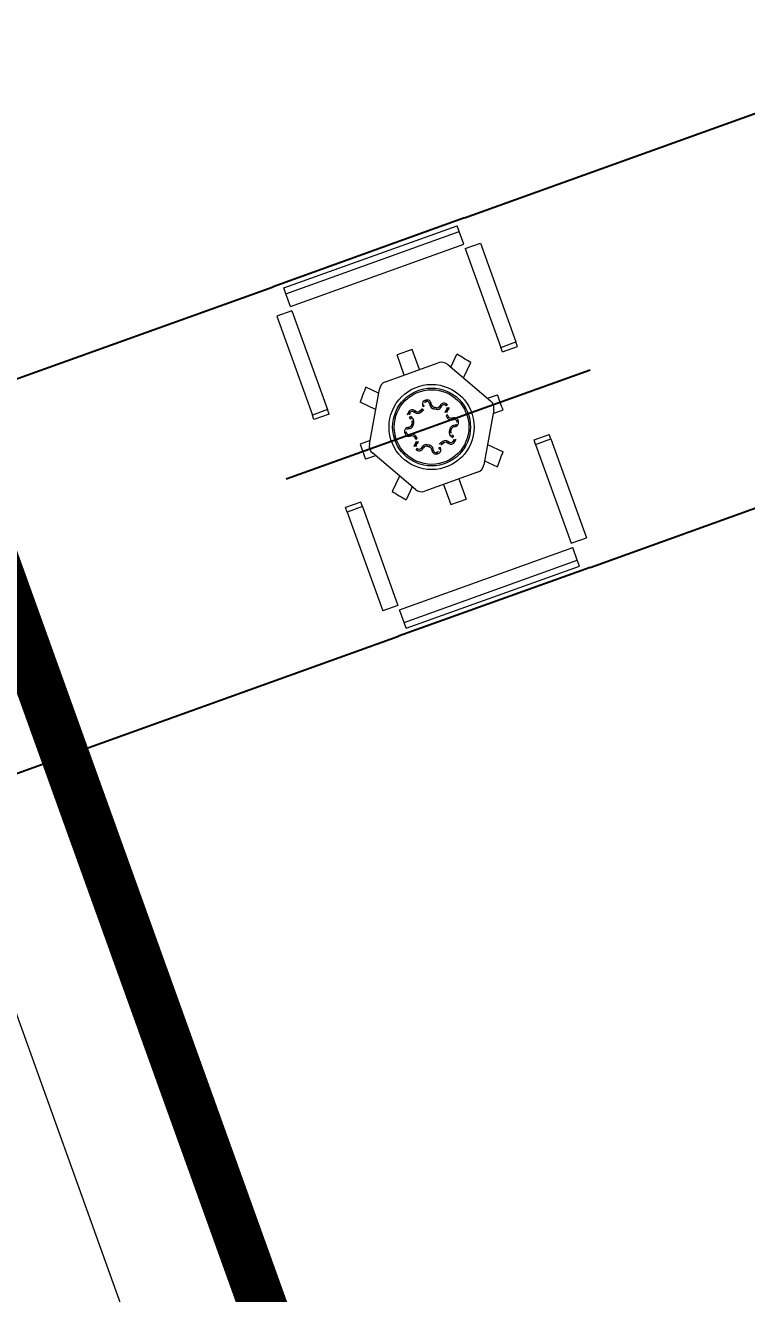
# Model space of a CAD drawing. Header units: millimetres. Extents: x 646993 to 648849, y 9708034 to 9709424.
# Drawn here: x 648238.2964 to 648238.5197, y 9709064.9451 to 9709065.3379 of the extents above; entities that cross this region are included whole.
import ezdxf

# ---------------------------------------------------------------- set-up
doc = ezdxf.new("R2010")
doc.units = ezdxf.units.MM
doc.header["$LTSCALE"] = 5
doc.header["$XCLIPFRAME"] = 2
for name, pattern in [('DOT', [6.35, 0, -6.35]), ('SLD-Centro', [19.05, 15.24, -1.27, 1.27, -1.27]), ('TRAZO_Y_PUNTO', [1, 0.5, -0.25, 0, -0.25])]:
    doc.linetypes.add(name, pattern=pattern)
doc.layers.get('Defpoints').update_dxf_attribs({"color": 253})
doc.layers.add('01-Dimensiones', color=142, linetype='Continuous')
doc.layers.add('EB-Corte', color=7, linetype='Continuous')
doc.styles.add('Tex25', font='romans.shx', dxfattribs={"width": 0.8, "height": 0.055})
doc.styles.add('Tex40', font='romans.shx', dxfattribs={"width": 0.7, "height": 0.045})
doc.dimstyles.new('1_40', dxfattribs={"dimtxt": 0.055, "dimasz": 0.02, "dimexe": 0.06, "dimexo": 0, "dimgap": 0.025, "dimtad": 1, "dimzin": 1, "dimdsep": 46, "dimtxsty": 'Tex25', "dimblk": 'DOT', "dimcen": 0, "dimdle": 0.04, "dimclrd": 256, "dimclre": 256, "dimclrt": 7, "dimadec": 0, "dimazin": 0, "dimtfac": 1, "dimtix": 1, "dimtmove": 1, "dimatfit": 3, "dimldrblk": 'DOT', "dimfxl": 1, "dimtfill": 1, "dimtolj": 1, "dimtzin": 0, "dimlwd": -1, "dimlwe": -1, "dimarcsym": 0})
picture_1 = doc.add_image_def('image1.jpg', size_in_pixel=(1920, 925))
picture_2 = doc.add_image_def('image2.ecw', size_in_pixel=(12715, 11262))

# ---------------------------------------------------------------- blocks, each defined once
blk = doc.blocks.new('DIGESTOR_CAMPAMENTOS')
for p, q in [((-0.05750000000034561, -0.2311623267899847), (-0.05750000000034561, -0.07773375536140747)), ((0.05749999999977717, -0.2311623267899847), (0.05749999999977717, -0.07773375536140747)), ((-0.05750000000034561, -0.2311623267898426), (-0.05750000000034561, -0.2941623267898024)), ((0.05749999999977717, -0.2311623267898426), (0.05749999999977717, -0.2941623267898024)), ((-0.05750000000034561, -0.4475908982185217), (-0.05750000000034561, -0.2941623267899445)), ((0.05749999999977717, -0.4475908982185217), (0.05749999999977717, -0.2941623267899445))]:
    blk.add_line(p, q)
at = {"lineweight": 0}
for p, q in [((-0.04850000000033106, -0.2291623267898046), (-0.01595171326857781, -0.2291623267898046)), ((-0.04850000000021737, -0.2341623267897717), (-0.04850000000021737, -0.2291623267898046)), ((-0.01450000000022555, -0.2291623267898046), (-0.01595171326857781, -0.2291623267898046)), ((-0.01595171326857781, -0.2341623267897717), (-0.01595171326857781, -0.2291623267898046)), ((-0.01450000000022555, -0.2341623267897717), (-0.01450000000022555, -0.2291623267898046)), ((0.0159517132668725, -0.2291623267898046), (0.01449999999965712, -0.2291623267898046)), ((0.01449999999965712, -0.2341623267897717), (0.01449999999965712, -0.2291623267898046)), ((0.0159517132668725, -0.2291623267898046), (0.04849999999953525, -0.2291623267898046)), ((0.0159517132668725, -0.2341623267897717), (0.0159517132668725, -0.2291623267898046)), ((0.04849999999964894, -0.2341623267897717), (0.04849999999964894, -0.2291623267898046)), ((-0.05600536435144932, -0.2911623267898449), (-0.05600536435144932, -0.2341623267897717)), ((-0.05405440560980423, -0.2341623267897717), (-0.05600536435144932, -0.2341623267897717)), ((-0.04992744736148325, -0.2341623267897717), (-0.05405440560980423, -0.2341623267897717)), ((-0.05405440560980423, -0.2911623267898449), (-0.05405440560980423, -0.2341623267897717)), ((-0.04992744736148325, -0.2911623267898449), (-0.04992744736148325, -0.2341623267897717)), ((-0.04850000000033106, -0.2341623267897717), (-0.01595171326857781, -0.2341623267897717)), ((-0.01450000000022555, -0.2341623267897717), (-0.01595171326857781, -0.2341623267897717)), ((0.0159517132668725, -0.2341623267897717), (0.01449999999965712, -0.2341623267897717)), ((0.0159517132668725, -0.2341623267897717), (0.04849999999953525, -0.2341623267897717)), ((0.04992744736068744, -0.2911623267898449), (0.04992744736068744, -0.2341623267897717)), ((0.05405440560900843, -0.2341623267897717), (0.04992744736068744, -0.2341623267897717)), ((0.05405440560900843, -0.2911623267898449), (0.05405440560900843, -0.2341623267897717)), ((0.05600536435076719, -0.2341623267897717), (0.05405440560900843, -0.2341623267897717)), ((0.05600536435076719, -0.2911623267898449), (0.05600536435076719, -0.2341623267897717)), ((-0.01650000000017826, -0.2514039965405743), (-0.001500000000191903, -0.2427437425027961)), ((-0.002500000000168257, -0.2433210927719074), (-0.002500000000168257, -0.2400467793958967)), ((0.001499999999623469, -0.2427437425027961), (0.0164999999998372, -0.2514039965405743)), ((0.002499999999827196, -0.2433210927719074), (0.002499999999827196, -0.2400467793958967)), ((-0.01093547585605847, -0.2481913170280166), (-0.01470639973729249, -0.2444203931469815)), ((0.01093547585549004, -0.2481913170280166), (0.01470639973661036, -0.2444203931469815)), ((-0.01541835321677354, -0.2507795074790806), (-0.01854323844645478, -0.2476546222495699)), ((0.01541835321654617, -0.2507795074790806), (0.01854323844577266, -0.2476546222495699)), ((-0.01800000000037016, -0.2713225808275865), (-0.01800000000037016, -0.2540020727518879)), ((-0.0003773703143679086, -0.2552880409500347), (-0.0004476538882727255, -0.2557881345614419)), ((-0.0003773703143679086, -0.2552880409500347), (0.0001177637199134551, -0.2553576275005014)), ((0.001034431147672876, -0.254224172240356), (0.0009648445972061381, -0.2547193062747226)), ((0.0009648445972061381, -0.2547193062747226), (0.001261925017729482, -0.2547610582050766)), ((0.00133151156819622, -0.2542659241705678), (0.001034431147672876, -0.254224172240356)), ((0.00133151156819622, -0.2542659241705678), (0.001261925017729482, -0.2547610582050766)), ((0.01799999999968804, -0.2540020727518879), (0.01799999999968804, -0.2713225808275865)), ((-0.005114333389428793, -0.2592274313357734), (-0.005483705284518692, -0.259854500379447)), ((-0.005481248632008828, -0.2577147603744265), (-0.005081930877167906, -0.2574138528627827)), ((-0.005481248632008828, -0.2577147603744265), (-0.00517732703974616, -0.2581180779496322)), ((-0.004995632370423664, -0.255783652700984), (-0.005235223023532853, -0.2559641972078737)), ((-0.005235223023532853, -0.2559641972078737), (-0.004934315511945897, -0.2563635149628567)), ((-0.00517732703974616, -0.2581180779496322), (-0.004778009284677864, -0.2578171704381589)), ((-0.004683518809088127, -0.2594812005172287), (-0.005114333389428793, -0.2592274313357734)), ((-0.004778009284677864, -0.2578171704381589), (-0.005081930877167906, -0.2574138528627827)), ((-0.004995632370423664, -0.255783652700984), (-0.004694724858950394, -0.2561829704559955)), ((-0.004934315511945897, -0.2563635149628567), (-0.004694724858950394, -0.2561829704559955)), ((-0.003245069204126594, -0.2560296783096021), (-0.003644386958967516, -0.2563305858211606)), ((-0.003644386958967516, -0.2563305858211606), (-0.003340465366704848, -0.2567339033963663)), ((-0.003340465366704848, -0.2567339033963663), (-0.002941147611522865, -0.2564329958848077)), ((-0.002941147611522865, -0.2564329958848077), (-0.003245069204126594, -0.2560296783096021)), ((-0.001187541952958782, -0.2566171091008584), (-0.001892132097736976, -0.2567993285021259)), ((-0.001892132097736976, -0.2567993285021259), (-0.001766942095400736, -0.2572834023222583)), ((-0.001766942095400736, -0.2572834023222583), (-0.001062351950622542, -0.2571011829210477)), ((-0.001062351950622542, -0.2571011829210477), (-0.001187541952958782, -0.2566171091008584)), ((-0.0004476538882727255, -0.2557881345614419), (4.748014634969877e-05, -0.2558577211119655)), ((4.748014634969877e-05, -0.2558577211119086), (0.0001177637199134551, -0.2553576275005014)), ((0.00190024624362195, -0.2556081390822271), (0.001829962670171881, -0.2561082326937196)), ((0.001829962670171881, -0.2561082326937196), (0.002325096704339558, -0.2561778192441579)), ((0.002395380278017001, -0.2556777256327507), (0.00190024624362195, -0.2556081390822271)), ((0.002325096704339558, -0.2561778192441579), (0.002395380278017001, -0.2556777256327507)), ((0.002807826410048619, -0.257178621505517), (0.002554057228735473, -0.2576094360857724)), ((0.002554057228735473, -0.2576094360857724), (0.00318112627235223, -0.2579788079808338)), ((0.003434895453779063, -0.2575479934006353), (0.002807826410048619, -0.257178621505517)), ((0.00318112627235223, -0.2579788079808338), (0.003434895453779063, -0.2575479934006353)), ((0.004947566415239635, -0.2571810781578847), (0.004544248840034015, -0.2574849997501758)), ((0.004544248840034015, -0.2574849997501758), (0.004845156351507285, -0.2578843175051873)), ((0.004845156351507285, -0.2578843175051873), (0.005248473926712904, -0.2575803959129246)), ((0.004947566415239635, -0.2571810781579131), (0.005248473926712904, -0.2575803959129246)), ((0.006331740968562372, -0.2590179398310113), (0.005928423393243065, -0.259321861423274)), ((0.006698129581650392, -0.2574271037665312), (0.006298811826809469, -0.2577280112781182)), ((0.006298811826809469, -0.2577280112781182), (0.006479356333670694, -0.2579676019310284)), ((0.006632648479921954, -0.2594172575860227), (0.006331740968562372, -0.2590179398310113)), ((0.006878674088511616, -0.2576666944194699), (0.006479356333670694, -0.2579676019310284)), ((0.006878674088511616, -0.2576666944194699), (0.006698129581650392, -0.2574271037665312)), ((-0.0246328942174614, -0.2601623267898105), (-0.0246328942174614, -0.265162326789806)), ((-0.01800000000037016, -0.2601623267898105), (-0.0246328942174614, -0.2601623267898105)), ((-0.008396402619268883, -0.2613308152213563), (-0.008438154549821775, -0.2616278956419933)), ((-0.008438154549821775, -0.2616278956419933), (-0.00794302051519935, -0.26169748219246)), ((-0.008396402619268883, -0.2613308152213563), (-0.00790126858498752, -0.261400401771823)), ((-0.00794302051519935, -0.26169748219246), (-0.00790126858498752, -0.261400401771823)), ((-0.007374285839887307, -0.2630396971040341), (-0.007304699289420569, -0.2625445630696674)), ((-0.007374285839887307, -0.2630396971040341), (-0.006874192228679021, -0.2631099806776547)), ((-0.006804605678212283, -0.262614846643288), (-0.007304699289420569, -0.2625445630696674)), ((-0.006984601157228099, -0.2602669465115923), (-0.007054187707808524, -0.260762080545959)), ((-0.007054187707808524, -0.260762080545959), (-0.006554094096372864, -0.2608323641195227)), ((-0.006484507545906126, -0.2603372300851561), (-0.006984601157228099, -0.2602669465115923)), ((-0.006874192228792708, -0.2631099806776547), (-0.006804605678212283, -0.262614846643288)), ((-0.006554094096372864, -0.2608323641195227), (-0.006484507545906126, -0.2603372300851561)), ((-0.005483705284518692, -0.259854500379447), (-0.005052890704178026, -0.2601082695609023)), ((-0.005052890704178026, -0.2601082695609023), (-0.004683518809088127, -0.2594812005172287)), ((0.005862998287284427, -0.2607701946924408), (0.005378924467436264, -0.2608953846944644)), ((0.005378924467436264, -0.2608953846944644), (0.005561143868362706, -0.2615999748392994)), ((0.005561143868362706, -0.2615999748392994), (0.006045217688665616, -0.2614747848372758)), ((0.006045217688665616, -0.2614747848372758), (0.005862998287284427, -0.2607701946924408)), ((0.005928423393243065, -0.259321861423274), (0.006229330904830022, -0.2597211791784275)), ((0.006229330904830022, -0.2597211791784275), (0.006632648479921954, -0.2594172575860227)), ((0.006874192228110587, -0.2622146729019903), (0.006804605677530162, -0.2627098069363285)), ((0.006804605677530162, -0.2627098069363285), (0.007304699289079508, -0.2627800905099491)), ((0.007374285839546246, -0.2622849564754404), (0.006874192228110587, -0.2622146729019903)), ((0.007374285839546246, -0.2622849564755825), (0.007304699289079508, -0.2627800905099491)), ((0.01799999999968804, -0.2601623267898105), (0.02463289421677928, -0.2601623267898105)), ((0.02463289421677928, -0.265162326789806), (0.02463289421677928, -0.2601623267898105)), ((-0.01800000000037016, -0.265162326789806), (-0.0246328942174614, -0.265162326789806)), ((-0.006229330905057395, -0.265603474401189), (-0.006632648480604075, -0.2659073959935938)), ((-0.006632648480604075, -0.2659073959935938), (-0.006331740968789745, -0.2663067137486053)), ((-0.006331740968789745, -0.2663067137486053), (-0.005928423393470439, -0.2660027921562005)), ((-0.005928423393470439, -0.2660027921562005), (-0.006229330905057395, -0.265603474401189)), ((-0.00556114386893114, -0.2637246787403456), (-0.006045217689120364, -0.2638498687423407)), ((-0.006045217689120364, -0.2638498687423407), (-0.005862998287966548, -0.2645544588871758)), ((-0.005862998287966548, -0.2645544588871758), (-0.005378924467663637, -0.2644292688850669)), ((-0.005378924467663637, -0.2644292688850669), (-0.00556114386893114, -0.2637246787403456)), ((0.005052890703836965, -0.2652163840187143), (0.004683518808860754, -0.2658434530623026)), ((0.004683518808860754, -0.2658434530623026), (0.005114333388746672, -0.2660972222437863)), ((0.005483705283836571, -0.265470153200198), (0.005052890703836965, -0.2652163840187143)), ((0.005114333388860359, -0.2660972222437863), (0.005483705283836571, -0.265470153200198)), ((0.006554094095690743, -0.2644922894600654), (0.006484507545224005, -0.2649874234944605)), ((0.006484507545224005, -0.2649874234944321), (0.006984601156659664, -0.2650577070680242)), ((0.007054187707126403, -0.2645625730335723), (0.006554094095690743, -0.2644922894600654)), ((0.006984601156659664, -0.2650577070680242), (0.007054187707126403, -0.2645625730335723)), ((0.007943020514971977, -0.2636271713871565), (0.007901268584419086, -0.2639242518077936)), ((0.00839640261904151, -0.2639938383582603), (0.007901268584419086, -0.2639242518077936)), ((0.008438154549139654, -0.2636967579376233), (0.007943020514971977, -0.2636271713871565)), ((0.00839640261904151, -0.2639938383582603), (0.008438154549139654, -0.2636967579376233)), ((0.01799999999968804, -0.265162326789806), (0.02463289421677928, -0.265162326789806)), ((-0.00687867408908005, -0.2676579591600614), (-0.006479356334011754, -0.267357051648446)), ((-0.00687867408908005, -0.2676579591600614), (-0.006698129582332513, -0.2678975498130853)), ((-0.006698129582332513, -0.2678975498130853), (-0.006298811827036843, -0.2675966423015268)), ((-0.006298811827036843, -0.2675966423015268), (-0.006479356334011754, -0.267357051648446)), ((-0.004845156351848345, -0.2674403360742872), (-0.005248473927395025, -0.267744257666692)), ((-0.004947566415580695, -0.2681435754217034), (-0.005248473927395025, -0.267744257666692)), ((-0.004947566415580695, -0.2681435754217034), (-0.004544248840261389, -0.2678396538294407)), ((-0.004544248840261389, -0.2678396538292986), (-0.004845156351848345, -0.2674403360742872)), ((-0.003181126272693291, -0.2673458455987827), (-0.003434895454347497, -0.2677766601789244)), ((-0.003434895454347497, -0.2677766601789244), (-0.002807826410617054, -0.2681460320740143)), ((-0.002554057229303908, -0.2677152174938158), (-0.003181126272693291, -0.2673458455987827)), ((-0.002807826410617054, -0.2681460320740143), (-0.002554057229303908, -0.2677152174938158)), ((-0.002325096705021679, -0.2691468343354586), (-0.002395380278585435, -0.2696469279468658)), ((-0.002395380278585435, -0.2696469279468658), (-0.001900246243963011, -0.2697165144973326)), ((-0.001829962670399254, -0.2692164208859253), (-0.002325096705021679, -0.2691468343354586)), ((-0.001900246243963011, -0.2697165144973326), (-0.001829962670399254, -0.2692164208859253)), ((-0.001331511568878341, -0.2710587294089066), (-0.001261925018411603, -0.27056359537454)), ((-0.0009648445975471986, -0.2706053473048939), (-0.001261925018411603, -0.27056359537454)), ((-0.001034431148013937, -0.2711004813392606), (-0.0009648445975471986, -0.2706053473048939)), ((-4.748014669075928e-05, -0.2694669324676511), (-0.0001177637202545156, -0.2699670260790299)), ((0.0003773703141405349, -0.2700366126294966), (-0.0001177637202545156, -0.2699670260790299)), ((0.0004476538875906044, -0.2695365190181178), (-4.748014669075928e-05, -0.2694669324676511)), ((0.0003773703141405349, -0.2700366126294966), (0.0004476538875906044, -0.2695365190181178)), ((0.001766942095173363, -0.2680412512573866), (0.001062351950395168, -0.2682234706584836)), ((0.001062351950395168, -0.2682234706584836), (0.001187541952276661, -0.2687075444787013)), ((0.001187541952276661, -0.2687075444787013), (0.001892132097054855, -0.268525325077519)), ((0.001892132097054855, -0.268525325077519), (0.001766942095173363, -0.2680412512573866)), ((0.003340465366136414, -0.2685907501831082), (0.002941147611295492, -0.2688916576947236)), ((0.002941147611295492, -0.2688916576947236), (0.00324506920355816, -0.2692949752700429)), ((0.00324506920355816, -0.2692949752700429), (0.003644386958626455, -0.2689940677584559)), ((0.003644386958626455, -0.2689940677584559), (0.003340465366136414, -0.2685907501831082)), ((0.004934315511377463, -0.2689611386167599), (0.00469472485838196, -0.2691416831236495)), ((0.00499563237019629, -0.2695410008786325), (0.00469472485838196, -0.2691416831236495)), ((0.005177327039177726, -0.2672065756298991), (0.004778009284336804, -0.2675074831414577)), ((0.004778009284336804, -0.2675074831414577), (0.005081930876599472, -0.267910800716777)), ((0.005235223022964419, -0.2693604563717713), (0.004934315511377463, -0.2689611386167599)), ((0.00499563237019629, -0.2695410008786325), (0.005235223022964419, -0.2693604563717713)), ((0.005481248631781455, -0.2676098932052184), (0.005081930876599472, -0.267910800716777)), ((0.005481248631781455, -0.2676098932052184), (0.005177327039177726, -0.2672065756298991)), ((-0.01541835321677354, -0.2745451461005075), (-0.01854323844645478, -0.2776700313300182)), ((-0.001500000000191903, -0.2825809110768205), (-0.01650000000017826, -0.2739206570390138)), ((-0.001331511568878341, -0.2710587294089066), (-0.001034431148013937, -0.2711004813392606)), ((0.0164999999998372, -0.2739206570390138), (0.001499999999623469, -0.2825809110768205)), ((0.01541835321654617, -0.2745451461005075), (0.01854323844577266, -0.2776700313300182)), ((-0.01093547585605847, -0.2771333365515432), (-0.01470639973729249, -0.2809042604325782)), ((0.01093547585549004, -0.2771333365515432), (0.01470639973661036, -0.2809042604325782)), ((-0.002500000000168257, -0.2820035608075671), (-0.002500000000168257, -0.285277874183663)), ((0.002499999999827196, -0.2820035608077092), (0.002499999999827196, -0.285277874183663)), ((-0.05405440560980423, -0.2911623267898449), (-0.05600536435144932, -0.2911623267898449)), ((-0.04992744736148325, -0.2911623267898449), (-0.05405440560980423, -0.2911623267898449)), ((-0.04850000000021737, -0.291162326789788), (-0.01595171326846412, -0.291162326789788)), ((-0.04850000000021737, -0.291162326789788), (-0.04850000000021737, -0.2961623267897835)), ((-0.01450000000022555, -0.291162326789788), (-0.01595171326846412, -0.291162326789788)), ((-0.01595171326846412, -0.291162326789788), (-0.01595171326846412, -0.2961623267897835)), ((-0.01450000000022555, -0.291162326789788), (-0.01450000000022555, -0.2961623267897835)), ((0.0159517132668725, -0.291162326789788), (0.01449999999965712, -0.291162326789788)), ((0.01449999999965712, -0.291162326789788), (0.01449999999965712, -0.2961623267897835)), ((0.0159517132668725, -0.291162326789788), (0.04849999999964894, -0.291162326789788)), ((0.0159517132668725, -0.291162326789788), (0.0159517132668725, -0.2961623267897835)), ((0.04849999999964894, -0.291162326789788), (0.04849999999964894, -0.2961623267897835)), ((0.05405440560900843, -0.2911623267898449), (0.04992744736068744, -0.2911623267898449)), ((0.05600536435076719, -0.2911623267898449), (0.05405440560900843, -0.2911623267898449)), ((-0.04850000000021737, -0.2961623267897835), (-0.01595171326846412, -0.2961623267897835)), ((-0.01450000000022555, -0.2961623267897835), (-0.01595171326846412, -0.2961623267897835)), ((0.0159517132668725, -0.2961623267897835), (0.01449999999965712, -0.2961623267897835)), ((0.0159517132668725, -0.2961623267897835), (0.04849999999964894, -0.2961623267897835))]:
    blk.add_line(p, q, dxfattribs=at)
at = {"color": 0, "linetype": 'Continuous', "lineweight": 0}
blk.add_line((0.5837499999994407, -0.4450908982182114), (0.1137499999995271, -0.4450908982182114), dxfattribs=at)
at = {"color": 252, "linetype": 'TRAZO_Y_PUNTO', "ltscale": 0.03, "true_color": 0x939598}
blk.add_lwpolyline([(2.273736754432321e-13, 1.18948053035291), (-2.273736754432321e-13, -1.189480530352881)], dxfattribs=at)
at = {"lineweight": 0}
for radius in [0.01318154754428178, 0.01206000000000131, 0.01156000000000131]:
    blk.add_circle((-2.273736754432321e-13, -0.2626623267898083), radius, dxfattribs=at)
for centre, radius, start, end in [((-2.273736754432321e-13, -0.2453418187141381), 0.003000000000003791, 60.000000000481, 119.999999999519), ((-0.01500000000021373, -0.2540020727518879), 0.003000000000009095, 119.999999999519, 180), ((0.0008604647714491875, -0.2554620073263436), 0.00124999999999812, 82.00000000143986, 172.0000000018956), ((0.0008604647714491875, -0.2554620073263436), 0.0007500000000027219, 82.00000000143986, 172.0000000018956), ((0.001157545191972531, -0.2555037592565554), 0.0007500000000004145, 352.0000000018956, 82.00000000143986), ((0.001157545191972531, -0.2555037592565554), 0.001250000000000934, 352.0000000018956, 82.00000000143986), ((0.0149999999996453, -0.2540020727518879), 0.003000000000005609, 0, 60.000000000481), ((-0.004482954244735993, -0.2569624915953739), 0.001249999999997554, 127.0000000018387, 217.0000000018432), ((-0.004482954244735993, -0.2569624915953739), 0.0007500000000016647, 127.0000000018387, 217.0000000018432), ((-0.005975962549882752, -0.2587198929728061), 0.001000000000002703, 329.5000000000331, 37.00000000184321), ((-0.00424336359174049, -0.2567819470884842), 0.001249999999990628, 37.00000000184321, 127.0000000018387), ((-0.005975962549882752, -0.2587198929728061), 0.001500000000001877, 329.5000000000331, 37.00000000184321), ((-0.00424336359174049, -0.2567819470884842), 0.0007500000000005699, 37.00000000184321, 127.0000000018387), ((-0.00214251210149996, -0.2558311808617191), 0.001499999999999425, 217.0000000018432, 284.500000002747), ((-0.00214251210149996, -0.2558311808617191), 0.000999999999999313, 217.0000000018432, 284.500000002747), ((-0.001437921956721766, -0.2556489614605084), 0.0009999999999954117, 284.500000002747, 352.0000000018956), ((-0.001437921956721766, -0.2556489614605084), 0.00149999999999672, 284.500000002747, 352.0000000018956), ((0.003315364773015972, -0.2563169923450914), 0.001500000000005268, 172.0000000018956, 239.499999999209), ((0.003315364773015972, -0.2563169923450914), 0.001000000000006711, 172.0000000018956, 239.499999999209), ((0.003942433816746416, -0.2566863642401813), 0.001499999999989518, 239.499999999209, 307.0000000018387), ((0.003942433816746416, -0.2566863642401813), 0.000999999999999062, 239.5000000000339, 307.0000000018387), ((0.005699835194036496, -0.2581793725454418), 0.001250000000004479, 37.00000000184321, 127.0000000018387), ((0.005699835194036496, -0.2581793725454418), 0.0007500000000016647, 37.00000000184321, 127.0000000018387), ((0.00588037970089772, -0.2584189631984657), 0.000750000000000212, 307.0000000018387, 37.00000000184321), ((0.00588037970089772, -0.2584189631984657), 0.001249999999996458, 307.0000000018387, 37.00000000184321), ((-0.007200319463663618, -0.261801862018217), 0.001250000000006621, 172.0000000018956, 261.9999999949934), ((-0.007158567533565474, -0.2615047815975231), 0.001249999999995783, 81.9999999949934, 172.0000000018956), ((-0.007200319463663618, -0.261801862018217), 0.0007499999999963053, 172.0000000018956, 262.0000000014398), ((-0.007158567533565474, -0.2615047815975231), 0.0007500000000009206, 82.00000000143986, 172.0000000018956), ((-0.007013365329726184, -0.2641002487463595), 0.0009999999999954117, 14.50000000116956, 82.00000000143986), ((-0.007013365329726184, -0.2641002487463595), 0.001499999999996973, 14.50000000116956, 82.00000000143986), ((-0.00634533444497265, -0.2593469620164228), 0.001499999999996595, 262.0000000014398, 329.5000000028394), ((-0.00634533444497265, -0.2593469620164228), 0.0009999999999955474, 262.0000000014398, 329.5000000028394), ((0.006831145927776561, -0.260519814688422), 0.001500000000003402, 127.0000000018387, 194.5000000011696), ((0.007013365329044063, -0.261224404833257), 0.001500000000001588, 194.5000000011696, 261.9999999949934), ((0.006831145927776561, -0.260519814688422), 0.0009999999999993736, 127.0000000018387, 194.5000000011696), ((0.007013365329044063, -0.261224404833257), 0.0009999999999954117, 194.5000000011696, 262.0000000014398), ((0.007200319463322558, -0.2635227915613996), 0.0007500000000004145, 352.0000000018956, 82.00000000143986), ((0.007200319463322558, -0.2635227915613996), 0.001250000000000934, 352.0000000018956, 82.00000000143986), ((-0.005880379701579841, -0.2669056903811224), 0.001249999999997554, 127.0000000018387, 217.0000000018432), ((-0.005880379701579841, -0.2669056903811224), 0.0007499999999994754, 127.0000000018387, 217.0000000018432), ((-0.006831145928344995, -0.2648048388911945), 0.0009999999999975517, 307.0000000018387, 14.50000000116956), ((-0.006831145928344995, -0.2648048388911945), 0.001499999999997208, 307.0000000018387, 14.50000000116956), ((0.005975962549200631, -0.2666047606068105), 0.001500000000008403, 149.5000000000332, 217.0000000018432), ((0.005975962549200631, -0.2666047606068105), 0.001000000000002703, 149.5000000000332, 217.0000000018432), ((0.006345334444290529, -0.2659776915631369), 0.001499999999994748, 82.00000000143986, 149.5000000028394), ((0.006345334444290529, -0.2659776915631937), 0.0009999999999989611, 82.00000000143986, 149.5000000000332), ((0.007158567532883353, -0.2638198719820934), 0.001249999999996037, 261.9999999949934, 352.0000000018956), ((0.007158567532883353, -0.2638198719820934), 0.0007500000000004145, 262.0000000014398, 352.0000000018956), ((-0.00569983519460493, -0.2671452810341748), 0.00124999999999427, 217.0000000018432, 307.0000000018387), ((-0.00569983519460493, -0.2671452810341748), 0.0007500000000005699, 217.0000000018432, 307.0000000018387), ((-0.00394243381731485, -0.2686382893394352), 0.001499999999994234, 59.49999999920901, 127.0000000018387), ((-0.00394243381731485, -0.2686382893394352), 0.001000000000001967, 59.50000000003399, 127.0000000018387), ((-0.003315364773698093, -0.2690076612345251), 0.001000000000001731, 352.0000000018956, 59.49999999920901), ((-0.003315364773698093, -0.2690076612345251), 0.001500000000000287, 352.0000000018956, 59.49999999920901), ((-0.001157545192654652, -0.2698208943230895), 0.001250000000002005, 172.0000000018956, 261.9999999949934), ((-0.001157545192654652, -0.2698208943230895), 0.0007499999999970651, 172.0000000018956, 261.9999999949934), ((-0.000860464771790248, -0.2698626462532729), 0.001249999999994517, 262.0000000014398, 352.0000000018956), ((-0.000860464771790248, -0.2698626462532729), 0.0007499999999968119, 262.0000000014398, 352.0000000018956), ((0.001437921956153332, -0.2696756921191081), 0.001499999999994919, 104.500000002747, 172.0000000018956), ((0.001437921956153332, -0.2696756921191081), 0.001000000000001322, 104.500000002747, 172.0000000018956), ((0.002142512101272587, -0.2694934727178691), 0.001499999999993747, 37.00000000184321, 104.500000002747), ((0.002142512101272587, -0.2694934727179259), 0.001000000000002379, 37.00000000184321, 104.500000002747), ((0.004243363591058369, -0.2685427064911323), 0.00124999999999427, 217.0000000018432, 307.0000000018387), ((0.004243363591058369, -0.2685427064911323), 0.0007500000000005699, 217.0000000018432, 307.0000000018387), ((0.004482954244053872, -0.2683621619841006), 0.0007500000000016647, 307.0000000018387, 37.00000000184321), ((0.004482954244053872, -0.2683621619841006), 0.001249999999997554, 307.0000000018387, 37.00000000184321), ((-0.01500000000021373, -0.2713225808275865), 0.003000000000005609, 180, 240.000000000481), ((0.0149999999996453, -0.2713225808275865), 0.003000000000009095, 299.999999999519, 0), ((-2.273736754432321e-13, -0.2799828348654501), 0.003000000000003791, 240.000000000481, 299.999999999519)]:
    blk.add_arc(centre, radius, start, end, dxfattribs=at)
at = {"lineweight": 0, "extrusion": (-1.739294801485638e-32, 3.424912494837334e-16, -1)}
blk.add_ellipse((-2.273736754432321e-13, -0.2193204401569062), major_axis=(-0.05700000000000126, -1.210787622744165e-17), ratio=0.3639702342664006, start_param=-1.614670050011205, end_param=-1.526922603579098, dxfattribs=at)
at = {"lineweight": 0, "extrusion": (4.930380657631324e-32, 2.216710067193088e-16, -1)}
blk.add_ellipse((-2.273736754432321e-13, -0.2013676428946951), major_axis=(-0.0549689884388384, -0.062731208324855), ratio=0.2403927812712347, start_param=-1.042086071219327, end_param=-0.9716947883946612, dxfattribs=at)
at = {"lineweight": 0, "extrusion": (-2.465190328815662e-32, 2.216710067193083e-16, -0.9999999999999998)}
blk.add_ellipse((-2.273736754432321e-13, -0.2013676428946383), major_axis=(-0.05496898843883839, 0.06273120832485513), ratio=0.2403927812712343, start_param=-2.169897865195395, end_param=-2.099506582370755, dxfattribs=at)
at = {"lineweight": 0, "extrusion": (-1.109335647967048e-31, 2.216710067193084e-16, -1)}
blk.add_ellipse((-2.273736754432321e-13, -0.3239570106849214), major_axis=(-0.05496898843883841, 0.06273120832485513), ratio=0.2403927812712344, start_param=0.9716947883949101, end_param=1.042086071219351, dxfattribs=at)
at = {"lineweight": 0, "extrusion": (-1.97215226305253e-31, 2.216710067193089e-16, -1)}
blk.add_ellipse((-2.273736754432321e-13, -0.3239570106849214), major_axis=(-0.0549689884388384, -0.06273120832485503), ratio=0.2403927812712349, start_param=2.099506582370728, end_param=2.169897865195396, dxfattribs=at)
at = {"lineweight": 0, "extrusion": (-7.047310550365176e-32, 3.42491249483733e-16, -1)}
blk.add_ellipse((-2.273736754432321e-13, -0.3060042134227103), major_axis=(0.05700000000000128, 1.172867049819044e-17), ratio=0.3639702342664009, start_param=-1.614670050010693, end_param=-1.526922603578587, dxfattribs=at)
blk = doc.blocks.new('*U63')
at = {"layer": 'EB-Corte', "color": 251, "linetype": 'SLD-Centro', "ltscale": 0.035, "true_color": 0x636466, "const_width": 0.015}
blk.add_lwpolyline([(-4.403340360848301, 0), (0.5610245815016128, 0)], dxfattribs=at)
blk = doc.blocks.new('_Dot')
at = {"color": 0, "linetype": 'ByBlock', "lineweight": -2}
blk.add_line((-0.5, 0), (-1, 0), dxfattribs=at)
at = {"color": 0, "linetype": 'ByBlock', "const_width": 0.5}
blk.add_lwpolyline([(-0.25, 0, 1), (0.25, 0, 1)], format="xyb", close=True, dxfattribs=at)
blk = doc.blocks.new('*D142')
at = {"layer": '01-Dimensiones', "linetype": 'DOT', "ltscale": 0.006, "transparency": 16777216}
for p, q in [((14.65430542626917, 6.657199202667105), (14.88405708184286, 6.657199202667105)), ((14.65430542626917, 6.224342059810059), (14.88405708184286, 6.224342059810059))]:
    blk.add_line(p, q, dxfattribs=at)
at = {"layer": '01-Dimensiones', "ltscale": 0.006, "transparency": 16777216}
blk.add_line((14.82405708184286, 6.637199202667105), (14.82405708184286, 6.244342059810059), dxfattribs=at)
at = {"layer": 'Defpoints', "color": 0, "ltscale": 0.006, "transparency": 16777216}
for p in [(14.65430542626917, 6.657199202667105), (14.65430542626917, 6.224342059810059), (14.82405708184286, 6.224342059810059)]:
    blk.add_point(p, dxfattribs=at)
at = {"layer": '01-Dimensiones', "ltscale": 0.006, "transparency": 16777216, "xscale": 0.02, "yscale": 0.02, "zscale": 0.02}
for p, rotation in [((14.82405708184286, 6.657199202667105), 90), ((14.82405708184286, 6.224342059810059), 270)]:
    blk.add_blockref('_Dot', p, dxfattribs=dict(at, rotation=rotation))
at = {"layer": '01-Dimensiones', "color": 7, "ltscale": 0.006, "transparency": 16777216, "insert": (14.77655708184286, 6.440770631238576), "char_height": 0.045, "attachment_point": 5, "rotation": 90, "style": 'Tex40', "bg_fill": 3, "box_fill_scale": 1.1, "bg_fill_color": 256, "bg_fill_true_color": 13158600, "bg_fill_transparency": 0}
blk.add_mtext('\\A1;0.43', dxfattribs=at)
blk = doc.blocks.new('A$C322dc3b0')
for name, p in [('DIGESTOR_CAMPAMENTOS', (14.41466731698119, 6.703432958028287)), ('*U63', (15.2961166351165, 6.299546067322552))]:
    blk.add_blockref(name, p)
at = {"layer": '01-Dimensiones', "ltscale": 0.006}
dim = blk.add_linear_dim(base=(14.82405708184286, 6.224342059810059), p1=(14.65430542626916, 6.657199202667101), p2=(14.65430542626916, 6.224342059810056), angle=90, dimstyle='1_40', override={"dimtxsty": 'Tex40'}, dxfattribs=at)
dim.commit()
dim.dimension.update_dxf_attribs({"geometry": '*D142', "text_midpoint": (14.77655708184286, 6.440770631238576)})

msp = doc.modelspace()

# ---------------------------------------------------------------- pictures from other files: only their frames are drawn
image = msp.add_image(picture_1, insert=(646993.0966078357, 9708530.288001908), size_in_units=(1855.5953394832904, 893.9717130323145), dxfattribs=dict(fade=50))
image.dxf.flags = 7
image = msp.add_image(picture_2, insert=(647823.3948488047, 9708681.302132897), size_in_units=(875.2560974967199, 775.2366629969329))
image.set_boundary_path([(137.7366738021374, 7886.928851276636), (1284.784918181598, 10733.94870647788), (3099.519380062819, 10473.79591035843), (3279.448574518785, 11095.64499813318), (4006.662178894505, 11005.73909768462), (8692.316926835105, 9222.605617135763), (8944.26676951535, 8222.417804837227), (12055.541491393, 4873.423395782709), (10090.57365054265, 1684.484148859978), (7313.60375874117, 2638.131695121527), (6090.656873410568, 882.9792030751705), (4284.080874782056, 967.6072438061237), (2002.337794844061, 2453.299023121595), (3226.04797623679, 5547.792270690203), (776.6223462764174, 6701.957702815533), (969.5119435563684, 7416.594267249107), (137.7366738021374, 7886.928851276636)])

# ---------------------------------------------------------------- next in the draw order: block references
at = {"rotation": 289.7679046147402}
msp.add_blockref('A$C322dc3b0', (648227.4857660421, 9709076.600345872), dxfattribs=at)

doc.saveas('drawing.dxf')
